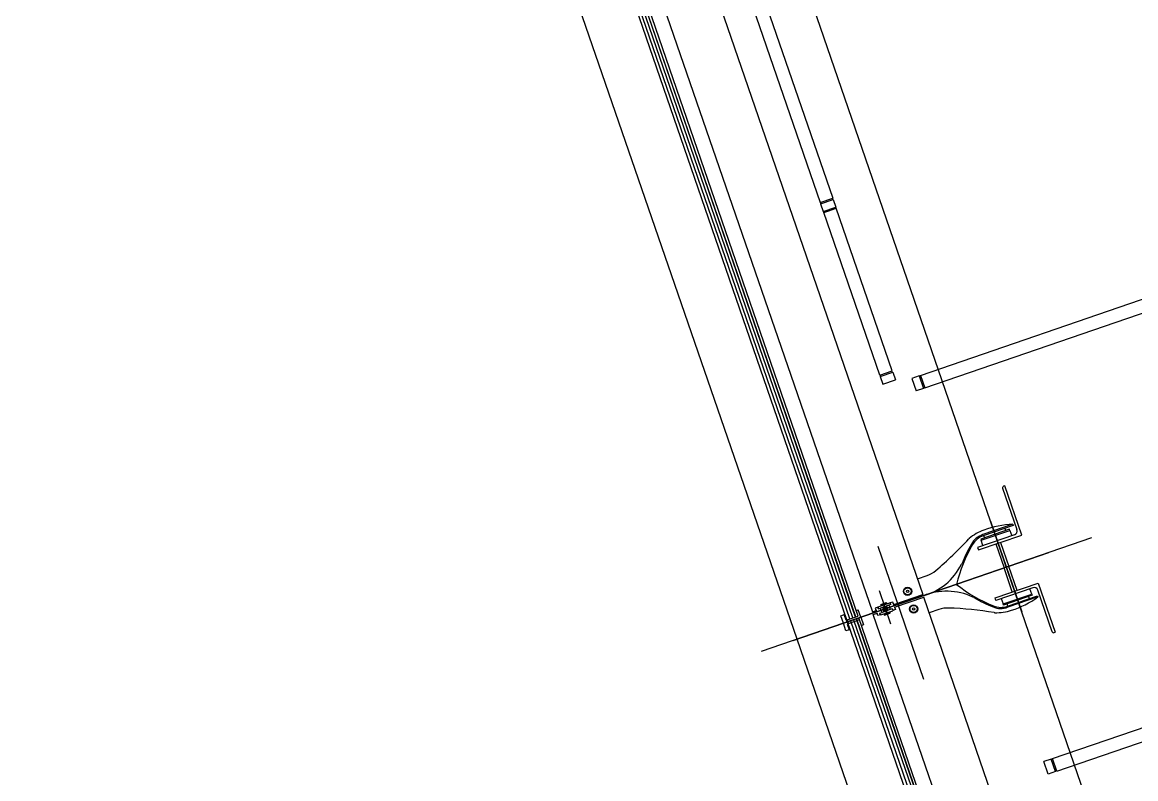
# Model space of a CAD drawing. Extents: x 809487 to 809680, y 818779 to 819225.
# Drawn here: x 809534.676 to 809538.849, y 819063.027 to 819065.864 of the extents above; entities that cross this region are included whole.
import ezdxf

# ---------------------------------------------------------------- set-up
doc = ezdxf.new("R2010")
doc.units = 0
for name, color, linetype in [('F-RC', 7, 'Continuous'), ('MAJ214__', 7, 'Continuous'), ('MAJ270__', 7, 'Continuous'), ('MAJ292__', 7, 'Continuous')]:
    doc.layers.add(name, color=color, linetype=linetype)

msp = doc.modelspace()

# ---------------------------------------------------------------- linework, layer by layer
at = {"layer": 'F-RC'}
for p, q in [((809537.2518, 819066.5465), (809537.7141, 819065.2039)), ((809537.2045, 819066.5302), (809537.6668, 819065.1876)), ((809537.6668, 819065.1876), (809537.7141, 819065.2039)), ((809537.6684, 819065.1829), (809537.7157, 819065.1991)), ((809537.6684, 819065.1829), (809537.6782, 819065.1545)), ((809537.6687, 819065.1882), (809537.6703, 819065.1835)), ((809537.6782, 819065.1545), (809537.7255, 819065.1708)), ((809537.6995, 819065.1565), (809537.7271, 819065.166)), ((809537.7122, 819065.2032), (809537.7138, 819065.1985)), ((809537.7157, 819065.1991), (809537.7255, 819065.1708)), ((809537.7236, 819065.1701), (809537.7252, 819065.1654)), ((809537.9371, 819064.5562), (809537.7271, 819065.166)), ((809537.6798, 819065.1498), (809537.6995, 819065.1565)), ((809537.8898, 819064.5399), (809537.6798, 819065.1498)), ((809537.6801, 819065.1551), (809537.6817, 819065.1504)), ((809538.0429, 819064.5397), (809539.6894, 819065.1067)), ((809538.0429, 819064.5397), (809539.6894, 819065.1067)), ((809538.0592, 819064.4925), (809539.7057, 819065.0594)), ((809538.0592, 819064.4925), (809539.7057, 819065.0594)), ((809537.8898, 819064.5399), (809537.9371, 819064.5562)), ((809537.8914, 819064.5352), (809537.9387, 819064.5515)), ((809537.8917, 819064.5406), (809537.8933, 819064.5358)), ((809537.9352, 819064.5555), (809537.9368, 819064.5508)), ((809537.9387, 819064.5515), (809537.9485, 819064.5231)), ((809538.0429, 819064.5397), (809538.0592, 819064.4925)), ((809538.0429, 819064.5397), (809538.0592, 819064.4925)), ((809537.8914, 819064.5352), (809537.9012, 819064.5068)), ((809537.9012, 819064.5068), (809537.9485, 819064.5231)), ((809538.0382, 819064.5381), (809538.0098, 819064.5283)), ((809538.0382, 819064.5381), (809538.0098, 819064.5283)), ((809538.0098, 819064.5283), (809538.0261, 819064.4811)), ((809538.0098, 819064.5283), (809538.0261, 819064.4811)), ((809538.0382, 819064.5381), (809538.0544, 819064.4908)), ((809538.0382, 819064.5381), (809538.0544, 819064.4908)), ((809538.0435, 819064.5378), (809538.0388, 819064.5362)), ((809538.0435, 819064.5378), (809538.0388, 819064.5362)), ((809538.0544, 819064.4908), (809538.0261, 819064.4811)), ((809538.0544, 819064.4908), (809538.0261, 819064.4811)), ((809538.0585, 819064.4944), (809538.0538, 819064.4927)), ((809538.0585, 819064.4944), (809538.0538, 819064.4927)), ((809538.5377, 819063.1025), (809540.1842, 819063.6695)), ((809538.5377, 819063.1025), (809540.1842, 819063.6695)), ((809538.554, 819063.0553), (809540.2005, 819063.6222)), ((809538.554, 819063.0553), (809540.2005, 819063.6222)), ((809538.533, 819063.1009), (809538.5047, 819063.0911)), ((809538.533, 819063.1009), (809538.5047, 819063.0911)), ((809538.5209, 819063.0439), (809538.5047, 819063.0911)), ((809538.5209, 819063.0439), (809538.5047, 819063.0911)), ((809538.5493, 819063.0536), (809538.533, 819063.1009)), ((809538.5493, 819063.0536), (809538.533, 819063.1009)), ((809538.5384, 819063.1007), (809538.5337, 819063.099)), ((809538.5384, 819063.1007), (809538.5337, 819063.099)), ((809538.554, 819063.0553), (809538.5377, 819063.1025)), ((809538.554, 819063.0553), (809538.5377, 819063.1025)), ((809538.5493, 819063.0536), (809538.5209, 819063.0439)), ((809538.5493, 819063.0536), (809538.5209, 819063.0439)), ((809538.5534, 819063.0572), (809538.5486, 819063.0555)), ((809538.5534, 819063.0572), (809538.5486, 819063.0555))]:
    msp.add_line(p, q, dxfattribs=at)
at = {"layer": 'MAJ214__'}
for p, q in [((809535.912, 819069.3162), (809537.8622, 819063.6526)), ((809537.7784, 819063.6264), (809536.8065, 819066.4487)), ((809537.7897, 819063.6303), (809536.8179, 819066.4526)), ((809537.7992, 819063.6335), (809536.8274, 819066.4559)), ((809537.7999, 819063.6338), (809536.8281, 819066.4561)), ((809538.3054, 819063.9933), (809538.4228, 819063.6524)), ((809538.3054, 819063.9933), (809538.4228, 819063.6524)), ((809538.3623, 819063.958), (809538.3594, 819063.9664)), ((809538.3623, 819063.958), (809538.3594, 819063.9664)), ((809538.279, 819063.9388), (809538.282, 819063.9303)), ((809538.279, 819063.9388), (809538.282, 819063.9303)), ((809538.3429, 819063.9135), (809538.3739, 819063.8235)), ((809538.3429, 819063.9135), (809538.3739, 819063.8235)), ((809538.3249, 819063.9073), (809538.3559, 819063.8173)), ((809538.3249, 819063.9073), (809538.3559, 819063.8173)), ((809538.3869, 819063.7273), (809538.3559, 819063.8173)), ((809538.3869, 819063.7273), (809538.3559, 819063.8173)), ((809538.4049, 819063.7335), (809538.3739, 819063.8235)), ((809538.4049, 819063.7335), (809538.3739, 819063.8235)), ((809537.9426, 819063.6803), (809538.0513, 819063.7177)), ((809537.9426, 819063.6803), (809538.0513, 819063.7177)), ((809537.9426, 819063.6803), (809538.0513, 819063.7177)), ((809537.9458, 819063.6708), (809538.0546, 819063.7082)), ((809537.9458, 819063.6708), (809538.0546, 819063.7082)), ((809537.9458, 819063.6708), (809538.0546, 819063.7082)), ((809538.4476, 819063.7104), (809538.4505, 819063.7019)), ((809538.4476, 819063.7104), (809538.4505, 819063.7019)), ((809537.8836, 819063.6705), (809537.8731, 819063.6669)), ((809537.8731, 819063.6669), (809537.8764, 819063.6575)), ((809537.8836, 819063.6705), (809537.8731, 819063.6669)), ((809537.8836, 819063.6705), (809537.8731, 819063.6669)), ((809537.8836, 819063.6705), (809537.8731, 819063.6669)), ((809537.8731, 819063.6669), (809537.8764, 819063.6575)), ((809537.8731, 819063.6669), (809537.8764, 819063.6575)), ((809537.8731, 819063.6669), (809537.878, 819063.6527)), ((809537.8838, 819063.6719), (809537.9278, 819063.6871)), ((809537.8838, 819063.6719), (809537.9278, 819063.6871)), ((809537.8838, 819063.6719), (809537.9278, 819063.6871)), ((809537.8838, 819063.6719), (809537.9278, 819063.6871)), ((809537.8852, 819063.6645), (809537.8928, 819063.6671)), ((809537.8852, 819063.6645), (809537.8928, 819063.6671)), ((809537.8852, 819063.6645), (809537.8928, 819063.6671)), ((809537.8852, 819063.6645), (809537.8928, 819063.6671)), ((809537.9236, 819063.6777), (809537.8928, 819063.6671)), ((809537.9236, 819063.6777), (809537.8928, 819063.6671)), ((809537.9236, 819063.6777), (809537.8928, 819063.6671)), ((809537.9236, 819063.6777), (809537.8928, 819063.6671)), ((809537.9154, 819063.687), (809537.8936, 819063.6795)), ((809537.9154, 819063.687), (809537.8936, 819063.6795)), ((809537.9154, 819063.687), (809537.8936, 819063.6795)), ((809537.9154, 819063.687), (809537.8936, 819063.6795)), ((809537.8943, 819063.6808), (809537.8936, 819063.6795)), ((809537.8943, 819063.6808), (809537.8936, 819063.6795)), ((809537.8943, 819063.6808), (809537.8936, 819063.6795)), ((809537.8943, 819063.6808), (809537.8936, 819063.6795)), ((809537.8936, 819063.6795), (809537.8946, 819063.6767)), ((809537.8936, 819063.6795), (809537.8946, 819063.6767)), ((809537.8936, 819063.6795), (809537.8946, 819063.6767)), ((809537.8936, 819063.6795), (809537.8946, 819063.6767)), ((809537.8943, 819063.6808), (809537.9141, 819063.6876)), ((809537.8943, 819063.6808), (809537.9141, 819063.6876)), ((809537.8943, 819063.6808), (809537.9141, 819063.6876)), ((809537.8943, 819063.6808), (809537.9141, 819063.6876)), ((809537.9164, 819063.6842), (809537.8946, 819063.6767)), ((809537.9164, 819063.6842), (809537.8946, 819063.6767)), ((809537.9164, 819063.6842), (809537.8946, 819063.6767)), ((809537.9164, 819063.6842), (809537.8946, 819063.6767)), ((809537.897, 819063.6775), (809537.8967, 819063.6769)), ((809537.897, 819063.6775), (809537.8967, 819063.6769)), ((809537.897, 819063.6775), (809537.8967, 819063.6769)), ((809537.897, 819063.6775), (809537.8967, 819063.6769)), ((809537.8968, 819063.6764), (809537.8967, 819063.6769)), ((809537.8968, 819063.6764), (809537.8967, 819063.6769)), ((809537.8968, 819063.6764), (809537.8967, 819063.6769)), ((809537.8968, 819063.6764), (809537.8967, 819063.6769)), ((809537.914, 819063.6834), (809537.9146, 819063.6831)), ((809537.914, 819063.6834), (809537.9146, 819063.6831)), ((809537.914, 819063.6834), (809537.9146, 819063.6831)), ((809537.914, 819063.6834), (809537.9146, 819063.6831)), ((809537.9141, 819063.6876), (809537.9154, 819063.687)), ((809537.9141, 819063.6876), (809537.9154, 819063.687)), ((809537.9141, 819063.6876), (809537.9154, 819063.687)), ((809537.9141, 819063.6876), (809537.9154, 819063.687)), ((809537.9148, 819063.6826), (809537.9146, 819063.6831)), ((809537.9148, 819063.6826), (809537.9146, 819063.6831)), ((809537.9148, 819063.6826), (809537.9146, 819063.6831)), ((809537.9148, 819063.6826), (809537.9146, 819063.6831)), ((809537.9154, 819063.687), (809537.9164, 819063.6842)), ((809537.9154, 819063.687), (809537.9164, 819063.6842)), ((809537.9154, 819063.687), (809537.9164, 819063.6842)), ((809537.9154, 819063.687), (809537.9164, 819063.6842)), ((809537.9313, 819063.6803), (809537.9237, 819063.6777)), ((809537.9313, 819063.6803), (809537.9237, 819063.6777)), ((809537.9313, 819063.6803), (809537.9237, 819063.6777)), ((809537.9313, 819063.6803), (809537.9237, 819063.6777)), ((809537.9393, 819063.6897), (809537.9289, 819063.6861)), ((809537.9393, 819063.6897), (809537.9289, 819063.6861)), ((809537.9393, 819063.6897), (809537.9289, 819063.6861)), ((809537.9393, 819063.6897), (809537.9289, 819063.6861)), ((809537.937, 819063.6638), (809537.9294, 819063.6612)), ((809537.937, 819063.6638), (809537.9294, 819063.6612)), ((809537.937, 819063.6638), (809537.9294, 819063.6612)), ((809537.9426, 819063.6803), (809537.9393, 819063.6897)), ((809537.9426, 819063.6803), (809537.9393, 819063.6897)), ((809537.9442, 819063.6755), (809537.9393, 819063.6897)), ((809537.9426, 819063.6803), (809537.9393, 819063.6897)), ((809537.9458, 819063.6708), (809537.9491, 819063.6613)), ((809537.9458, 819063.6708), (809537.9491, 819063.6613)), ((809537.9458, 819063.6708), (809537.9491, 819063.6613)), ((809538.3701, 819063.6742), (809538.3672, 819063.6827)), ((809538.3701, 819063.6742), (809538.3672, 819063.6827)), ((809537.7922, 819063.6232), (809538.7664, 819060.7937)), ((809537.8016, 819063.6264), (809538.7759, 819060.797)), ((809537.8023, 819063.6267), (809538.7766, 819060.7972)), ((809537.8622, 819063.6526), (809537.8764, 819063.6575)), ((809537.8622, 819063.6526), (809537.8764, 819063.6575)), ((809537.8622, 819063.6526), (809537.8764, 819063.6575)), ((809537.8654, 819063.6431), (809537.8797, 819063.648)), ((809537.8654, 819063.6431), (809537.8797, 819063.648)), ((809537.8654, 819063.6431), (809537.8797, 819063.648)), ((809537.8829, 819063.6386), (809537.8797, 819063.648)), ((809537.8829, 819063.6386), (809537.8797, 819063.648)), ((809537.8829, 819063.6386), (809537.8797, 819063.648)), ((809537.8933, 819063.6421), (809537.8829, 819063.6386)), ((809537.8933, 819063.6421), (809537.8829, 819063.6386)), ((809537.8933, 819063.6421), (809537.8829, 819063.6386)), ((809537.8909, 819063.6479), (809537.8985, 819063.6505)), ((809537.8909, 819063.6479), (809537.8985, 819063.6505)), ((809537.8909, 819063.6479), (809537.8985, 819063.6505)), ((809537.8944, 819063.6412), (809537.9384, 819063.6563)), ((809537.8944, 819063.6412), (809537.9384, 819063.6563)), ((809537.8944, 819063.6412), (809537.9384, 819063.6563)), ((809537.9293, 819063.6611), (809537.8985, 819063.6505)), ((809537.9293, 819063.6611), (809537.8985, 819063.6505)), ((809537.9293, 819063.6611), (809537.8985, 819063.6505)), ((809537.9276, 819063.6516), (809537.9059, 819063.6441)), ((809537.9276, 819063.6516), (809537.9059, 819063.6441)), ((809537.9276, 819063.6516), (809537.9059, 819063.6441)), ((809537.9068, 819063.6412), (809537.9059, 819063.6441)), ((809537.9068, 819063.6412), (809537.9059, 819063.6441)), ((809537.9068, 819063.6412), (809537.9059, 819063.6441)), ((809537.9286, 819063.6487), (809537.9068, 819063.6412)), ((809537.9286, 819063.6487), (809537.9068, 819063.6412)), ((809537.9286, 819063.6487), (809537.9068, 819063.6412)), ((809537.9081, 819063.6406), (809537.9068, 819063.6412)), ((809537.9081, 819063.6406), (809537.9068, 819063.6412)), ((809537.9081, 819063.6406), (809537.9068, 819063.6412)), ((809537.9074, 819063.6457), (809537.9076, 819063.6452)), ((809537.9074, 819063.6457), (809537.9076, 819063.6452)), ((809537.9074, 819063.6457), (809537.9076, 819063.6452)), ((809537.9082, 819063.6449), (809537.9076, 819063.6452)), ((809537.9082, 819063.6449), (809537.9076, 819063.6452)), ((809537.9082, 819063.6449), (809537.9076, 819063.6452)), ((809537.9081, 819063.6406), (809537.928, 819063.6475)), ((809537.9081, 819063.6406), (809537.928, 819063.6475)), ((809537.9081, 819063.6406), (809537.928, 819063.6475)), ((809537.9252, 819063.6508), (809537.9255, 819063.6514)), ((809537.9252, 819063.6508), (809537.9255, 819063.6514)), ((809537.9252, 819063.6508), (809537.9255, 819063.6514)), ((809537.9254, 819063.6519), (809537.9255, 819063.6514)), ((809537.9254, 819063.6519), (809537.9255, 819063.6514)), ((809537.9254, 819063.6519), (809537.9255, 819063.6514)), ((809537.9286, 819063.6487), (809537.9276, 819063.6516)), ((809537.9286, 819063.6487), (809537.9276, 819063.6516)), ((809537.9286, 819063.6487), (809537.9276, 819063.6516)), ((809537.928, 819063.6475), (809537.9286, 819063.6487)), ((809537.928, 819063.6475), (809537.9286, 819063.6487)), ((809537.928, 819063.6475), (809537.9286, 819063.6487)), ((809537.9491, 819063.6613), (809537.9387, 819063.6578)), ((809537.9491, 819063.6613), (809537.9387, 819063.6578)), ((809537.9491, 819063.6613), (809537.9387, 819063.6578)), ((809537.7808, 819063.6193), (809538.7551, 819060.7898))]:
    msp.add_line(p, q, dxfattribs=at)
for points in [[(809538.2569, 819063.8945), (809538.2602, 819063.885), (809538.4219, 819063.9407), (809538.3584, 819064.1252), (809538.3537, 819064.1235)], [(809538.2569, 819063.8945), (809538.2602, 819063.885), (809538.4219, 819063.9407), (809538.3584, 819064.1252), (809538.3537, 819064.1235)], [(809538.3506, 819064.1172), (809538.4043, 819063.9611)], [(809538.3506, 819064.1172), (809538.4043, 819063.9611)], [(809538.2768, 819063.9013), (809538.2698, 819063.9214), (809538.3776, 819063.9585), (809538.3846, 819063.9384)], [(809538.2768, 819063.9013), (809538.2698, 819063.9214), (809538.3776, 819063.9585), (809538.3846, 819063.9384)], [(809538.3892, 819063.9811), (809538.2764, 819063.9423)], [(809538.3892, 819063.9811), (809538.2764, 819063.9423)], [(809538.395, 819063.942), (809538.2569, 819063.8945)], [(809538.395, 819063.942), (809538.2569, 819063.8945)], [(809538.3254, 819063.6955), (809538.3222, 819063.705), (809538.4839, 819063.7607), (809538.5474, 819063.5762), (809538.5427, 819063.5746)], [(809538.3254, 819063.6955), (809538.3222, 819063.705), (809538.4839, 819063.7607), (809538.5474, 819063.5762), (809538.5427, 819063.5746)], [(809538.4635, 819063.7431), (809538.3254, 819063.6955)], [(809538.4635, 819063.7431), (809538.3254, 819063.6955)], [(809538.3453, 819063.7024), (809538.3522, 819063.6823), (809538.46, 819063.7194), (809538.4531, 819063.7395)], [(809538.3453, 819063.7024), (809538.3522, 819063.6823), (809538.46, 819063.7194), (809538.4531, 819063.7395)], [(809538.483, 819063.7086), (809538.3702, 819063.6698)], [(809538.483, 819063.7086), (809538.3702, 819063.6698)], [(809538.5363, 819063.5777), (809538.4826, 819063.7338)], [(809538.5363, 819063.5777), (809538.4826, 819063.7338)]]:
    msp.add_lwpolyline(points, dxfattribs=at)
for points in [[(809538.3776, 819063.9585), (809538.3762, 819063.9628), (809538.2684, 819063.9256), (809538.2698, 819063.9214)], [(809538.3776, 819063.9585), (809538.3762, 819063.9628), (809538.2684, 819063.9256), (809538.2698, 819063.9214)], [(809538.46, 819063.7194), (809538.4614, 819063.7151), (809538.3536, 819063.678), (809538.3522, 819063.6823)], [(809538.46, 819063.7194), (809538.4614, 819063.7151), (809538.3536, 819063.678), (809538.3522, 819063.6823)]]:
    msp.add_lwpolyline(points, close=True, dxfattribs=at)
for centre, radius in [((809537.9943, 819063.7298), 0.0155), ((809537.9943, 819063.7298), 0.0155), ((809537.9943, 819063.7298), 0.0155), ((809537.9943, 819063.7298), 0.0135), ((809537.9943, 819063.7298), 0.0135), ((809537.9943, 819063.7298), 0.0135), ((809537.9943, 819063.7298), 0.0042), ((809537.9943, 819063.7298), 0.0042), ((809537.9943, 819063.7298), 0.0042), ((809538.017, 819063.6636), 0.0155), ((809538.017, 819063.6636), 0.0155), ((809538.017, 819063.6636), 0.0155), ((809538.017, 819063.6636), 0.0135), ((809538.017, 819063.6636), 0.0135), ((809538.017, 819063.6636), 0.0135), ((809538.017, 819063.6636), 0.0042), ((809538.017, 819063.6636), 0.0042), ((809538.017, 819063.6636), 0.0042)]:
    msp.add_circle(centre, radius, dxfattribs=at)
for centre, radius, start, end in [((809538.3553, 819064.1188), 0.005, 109, 199), ((809538.3553, 819064.1188), 0.005, 109, 199), ((809538.3901, 819063.9562), 0.015, 289, 19), ((809538.3901, 819063.9562), 0.015, 289, 19), ((809538.3022, 819063.8674), 0.0792, 109, 149.9624), ((809538.3022, 819063.8674), 0.0792, 109, 149.9624), ((809538.7245, 819063.6232), 0.567, 149.9624, 158.1041), ((809538.7245, 819063.6232), 0.567, 149.9624, 158.1041), ((809537.9905, 819063.935), 0.2307, 285.6773, 333.2312), ((809537.9905, 819063.935), 0.2307, 285.6773, 333.2312), ((809538.1798, 819063.8421), 0.02, 326.6754, 338.1041), ((809538.1798, 819063.8421), 0.02, 326.6754, 338.1041), ((809538.1405, 819063.4996), 0.2307, 64.7688, 112.3227), ((809538.1405, 819063.4996), 0.2307, 64.7688, 112.3227), ((809538.2324, 819063.6893), 0.02, 59.8959, 71.3246), ((809538.2324, 819063.6893), 0.02, 59.8959, 71.3246), ((809538.5268, 819064.1971), 0.567, 239.8959, 248.0376), ((809538.5268, 819064.1971), 0.567, 239.8959, 248.0376), ((809538.4684, 819063.7289), 0.015, 19, 109), ((809538.4684, 819063.7289), 0.015, 19, 109), ((809537.9111, 819063.6641), 0.0095, 145.1826, 199.0001), ((809537.9111, 819063.6641), 0.0095, 145.1826, 199.0001), ((809537.9111, 819063.6641), 0.0095, 145.1826, 199.0001), ((809537.9111, 819063.6641), 0.0095, 145.1826, 199.0001), ((809537.9111, 819063.6641), 0.006, 18.9999, 199.0001), ((809537.9111, 819063.6641), 0.006, 18.9999, 199.0001), ((809537.9111, 819063.6641), 0.006, 18.9999, 199.0001), ((809537.9111, 819063.6641), 0.006, 18.9999, 199.0001), ((809537.9111, 819063.6641), 0.006, 198.9999, 19.0001), ((809537.9111, 819063.6641), 0.006, 198.9999, 19.0001), ((809537.9111, 819063.6641), 0.006, 198.9999, 19.0001), ((809537.9111, 819063.6641), 0.0109, 101.1265, 116.8735), ((809537.9111, 819063.6641), 0.0109, 101.1265, 116.8735), ((809537.9111, 819063.6641), 0.0109, 101.1265, 116.8735), ((809537.9111, 819063.6641), 0.0109, 101.1265, 116.8735), ((809537.9111, 819063.6641), 0.0095, 18.9999, 71.3051), ((809537.9111, 819063.6641), 0.0095, 18.9999, 71.3051), ((809537.9111, 819063.6641), 0.0095, 18.9999, 71.3051), ((809537.9111, 819063.6641), 0.0095, 18.9999, 71.3051), ((809537.9111, 819063.6641), 0.0095, 326.6949, 19.0001), ((809537.9111, 819063.6641), 0.0095, 326.6949, 19.0001), ((809537.9111, 819063.6641), 0.0095, 326.6949, 19.0001), ((809538.3444, 819063.7447), 0.0792, 248.0376, 289), ((809538.3444, 819063.7447), 0.0792, 248.0376, 289), ((809537.9111, 819063.6641), 0.0095, 198.9999, 252.8174), ((809537.9111, 819063.6641), 0.0095, 198.9999, 252.8174), ((809537.9111, 819063.6641), 0.0095, 198.9999, 252.8174), ((809537.9111, 819063.6641), 0.0109, 281.1265, 296.8735), ((809537.9111, 819063.6641), 0.0109, 281.1265, 296.8735), ((809537.9111, 819063.6641), 0.0109, 281.1265, 296.8735), ((809538.5411, 819063.5793), 0.005, 199, 289), ((809538.5411, 819063.5793), 0.005, 199, 289)]:
    msp.add_arc(centre, radius, start, end, dxfattribs=at)
for points, degree in [([(809537.8838, 819063.6719), (809537.8838, 819063.6719), (809537.8838, 819063.6719), (809537.8837, 819063.6718), (809537.8837, 819063.6718), (809537.8837, 819063.6717), (809537.8836, 819063.6717), (809537.8836, 819063.6716), (809537.8836, 819063.6716), (809537.8836, 819063.6715), (809537.8836, 819063.6715), (809537.8836, 819063.6714), (809537.8836, 819063.6714), (809537.8835, 819063.6713), (809537.8835, 819063.6712), (809537.8835, 819063.6712)], 3), ([(809537.8838, 819063.6719), (809537.8838, 819063.6719), (809537.8838, 819063.6719), (809537.8837, 819063.6718), (809537.8837, 819063.6718), (809537.8837, 819063.6717), (809537.8836, 819063.6717), (809537.8836, 819063.6716), (809537.8836, 819063.6716), (809537.8836, 819063.6715), (809537.8836, 819063.6715), (809537.8836, 819063.6714), (809537.8836, 819063.6714), (809537.8835, 819063.6713), (809537.8835, 819063.6712), (809537.8835, 819063.6712)], 3), ([(809537.8838, 819063.6719), (809537.8838, 819063.6719), (809537.8838, 819063.6719), (809537.8837, 819063.6718), (809537.8837, 819063.6718), (809537.8837, 819063.6717), (809537.8836, 819063.6717), (809537.8836, 819063.6716), (809537.8836, 819063.6716), (809537.8836, 819063.6715), (809537.8836, 819063.6715), (809537.8836, 819063.6714), (809537.8836, 819063.6714), (809537.8835, 819063.6713), (809537.8835, 819063.6712), (809537.8835, 819063.6712)], 3), ([(809537.8838, 819063.6719), (809537.8838, 819063.6719), (809537.8838, 819063.6719), (809537.8837, 819063.6718), (809537.8837, 819063.6718), (809537.8837, 819063.6717), (809537.8836, 819063.6717), (809537.8836, 819063.6716), (809537.8836, 819063.6716), (809537.8836, 819063.6715), (809537.8836, 819063.6715), (809537.8836, 819063.6714), (809537.8836, 819063.6714), (809537.8835, 819063.6713), (809537.8835, 819063.6712), (809537.8835, 819063.6712)], 3), ([(809537.8835, 819063.6712), (809537.8835, 819063.6706), (809537.8836, 819063.67), (809537.8837, 819063.6688), (809537.8837, 819063.6682), (809537.8839, 819063.6671), (809537.884, 819063.6666), (809537.8842, 819063.6657), (809537.8843, 819063.6654), (809537.8844, 819063.665)], 3), ([(809537.8835, 819063.6712), (809537.8835, 819063.6706), (809537.8836, 819063.67), (809537.8837, 819063.6688), (809537.8837, 819063.6682), (809537.8839, 819063.6671), (809537.884, 819063.6666), (809537.8842, 819063.6657), (809537.8843, 819063.6654), (809537.8844, 819063.665)], 3), ([(809537.8835, 819063.6712), (809537.8835, 819063.6706), (809537.8836, 819063.67), (809537.8837, 819063.6688), (809537.8837, 819063.6682), (809537.8839, 819063.6671), (809537.884, 819063.6666), (809537.8842, 819063.6657), (809537.8843, 819063.6654), (809537.8844, 819063.665)], 3), ([(809537.8835, 819063.6712), (809537.8835, 819063.6706), (809537.8836, 819063.67), (809537.8837, 819063.6688), (809537.8837, 819063.6682), (809537.8839, 819063.6671), (809537.884, 819063.6666), (809537.8842, 819063.6657), (809537.8843, 819063.6654), (809537.8844, 819063.665)], 3), ([(809537.8844, 819063.6648), (809537.8844, 819063.6649), (809537.8844, 819063.6649), (809537.8844, 819063.6649), (809537.8844, 819063.6649), (809537.8844, 819063.665), (809537.8844, 819063.665), (809537.8844, 819063.665)], 3), ([(809537.8844, 819063.6648), (809537.8844, 819063.6649), (809537.8844, 819063.6649), (809537.8844, 819063.6649), (809537.8844, 819063.6649), (809537.8844, 819063.665), (809537.8844, 819063.665), (809537.8844, 819063.665)], 3), ([(809537.8844, 819063.6648), (809537.8844, 819063.6649), (809537.8844, 819063.6649), (809537.8844, 819063.6649), (809537.8844, 819063.6649), (809537.8844, 819063.665), (809537.8844, 819063.665), (809537.8844, 819063.665)], 3), ([(809537.8844, 819063.6648), (809537.8844, 819063.6649), (809537.8844, 819063.6649), (809537.8844, 819063.6649), (809537.8844, 819063.6649), (809537.8844, 819063.665), (809537.8844, 819063.665), (809537.8844, 819063.665)], 3), ([(809537.8844, 819063.6648), (809537.8845, 819063.6648), (809537.8845, 819063.6648), (809537.8845, 819063.6647), (809537.8846, 819063.6646), (809537.8847, 819063.6645), (809537.8848, 819063.6645), (809537.8849, 819063.6644), (809537.885, 819063.6644), (809537.8851, 819063.6644), (809537.8851, 819063.6644), (809537.8852, 819063.6645), (809537.8852, 819063.6645), (809537.8852, 819063.6645)], 3), ([(809537.8844, 819063.6648), (809537.8845, 819063.6648), (809537.8845, 819063.6648), (809537.8845, 819063.6647), (809537.8846, 819063.6646), (809537.8847, 819063.6645), (809537.8848, 819063.6645), (809537.8849, 819063.6644), (809537.885, 819063.6644), (809537.8851, 819063.6644), (809537.8851, 819063.6644), (809537.8852, 819063.6645), (809537.8852, 819063.6645), (809537.8852, 819063.6645)], 3), ([(809537.8844, 819063.6648), (809537.8845, 819063.6648), (809537.8845, 819063.6648), (809537.8845, 819063.6647), (809537.8846, 819063.6646), (809537.8847, 819063.6645), (809537.8848, 819063.6645), (809537.8849, 819063.6644), (809537.885, 819063.6644), (809537.8851, 819063.6644), (809537.8851, 819063.6644), (809537.8852, 819063.6645), (809537.8852, 819063.6645), (809537.8852, 819063.6645)], 3), ([(809537.8844, 819063.6648), (809537.8845, 819063.6648), (809537.8845, 819063.6648), (809537.8845, 819063.6647), (809537.8846, 819063.6646), (809537.8847, 819063.6645), (809537.8848, 819063.6645), (809537.8849, 819063.6644), (809537.885, 819063.6644), (809537.8851, 819063.6644), (809537.8851, 819063.6644), (809537.8852, 819063.6645), (809537.8852, 819063.6645), (809537.8852, 819063.6645)], 3), ([(809537.8947, 819063.6585), (809537.8943, 819063.6595), (809537.894, 819063.6605), (809537.8936, 819063.6627), (809537.8934, 819063.6637), (809537.8932, 819063.6652), (809537.8931, 819063.6657), (809537.893, 819063.6665), (809537.8929, 819063.6667), (809537.8928, 819063.667), (809537.8928, 819063.667), (809537.8928, 819063.6671)], 3), ([(809537.8947, 819063.6585), (809537.8943, 819063.6595), (809537.894, 819063.6605), (809537.8936, 819063.6627), (809537.8934, 819063.6637), (809537.8932, 819063.6652), (809537.8931, 819063.6657), (809537.893, 819063.6665), (809537.8929, 819063.6667), (809537.8928, 819063.667), (809537.8928, 819063.667), (809537.8928, 819063.6671)], 3), ([(809537.8947, 819063.6585), (809537.8943, 819063.6595), (809537.894, 819063.6605), (809537.8936, 819063.6627), (809537.8934, 819063.6637), (809537.8932, 819063.6652), (809537.8931, 819063.6657), (809537.893, 819063.6665), (809537.8929, 819063.6667), (809537.8928, 819063.667), (809537.8928, 819063.667), (809537.8928, 819063.6671)], 3), ([(809537.8947, 819063.6585), (809537.8943, 819063.6595), (809537.894, 819063.6605), (809537.8936, 819063.6627), (809537.8934, 819063.6637), (809537.8932, 819063.6652), (809537.8931, 819063.6657), (809537.893, 819063.6665), (809537.8929, 819063.6667), (809537.8928, 819063.667), (809537.8928, 819063.667), (809537.8928, 819063.6671)], 3), ([(809537.9032, 819063.6693), (809537.9033, 819063.6695), (809537.9034, 819063.6697), (809537.9036, 819063.6701), (809537.9038, 819063.6702), (809537.9039, 819063.6705), (809537.904, 819063.6705), (809537.904, 819063.6706), (809537.904, 819063.6706), (809537.904, 819063.6707)], 3), ([(809537.9032, 819063.6693), (809537.9033, 819063.6695), (809537.9034, 819063.6697), (809537.9036, 819063.6701), (809537.9038, 819063.6702), (809537.9039, 819063.6705), (809537.904, 819063.6705), (809537.904, 819063.6706), (809537.904, 819063.6706), (809537.904, 819063.6707)], 3), ([(809537.9032, 819063.6693), (809537.9033, 819063.6695), (809537.9034, 819063.6697), (809537.9036, 819063.6701), (809537.9038, 819063.6702), (809537.9039, 819063.6705), (809537.904, 819063.6705), (809537.904, 819063.6706), (809537.904, 819063.6706), (809537.904, 819063.6707)], 3), ([(809537.9032, 819063.6693), (809537.9033, 819063.6695), (809537.9034, 819063.6697), (809537.9036, 819063.6701), (809537.9038, 819063.6702), (809537.9039, 819063.6705), (809537.904, 819063.6705), (809537.904, 819063.6706), (809537.904, 819063.6706), (809537.904, 819063.6707)], 3), ([(809537.904, 819063.6707), (809537.905, 819063.6722), (809537.9062, 819063.6739)], 2), ([(809537.904, 819063.6707), (809537.905, 819063.6722), (809537.9062, 819063.6739)], 2), ([(809537.904, 819063.6707), (809537.905, 819063.6722), (809537.9062, 819063.6739)], 2), ([(809537.904, 819063.6707), (809537.905, 819063.6722), (809537.9062, 819063.6739)], 2), ([(809537.909, 819063.6749), (809537.911, 819063.6742), (809537.9127, 819063.6736)], 2), ([(809537.909, 819063.6749), (809537.911, 819063.6742), (809537.9127, 819063.6736)], 2), ([(809537.909, 819063.6749), (809537.911, 819063.6742), (809537.9127, 819063.6736)], 2), ([(809537.909, 819063.6749), (809537.911, 819063.6742), (809537.9127, 819063.6736)], 2), ([(809537.9127, 819063.6736), (809537.9127, 819063.6736), (809537.9127, 819063.6736), (809537.9128, 819063.6736), (809537.9129, 819063.6736), (809537.9132, 819063.6735), (809537.9134, 819063.6734), (809537.9138, 819063.6733), (809537.914, 819063.6732), (809537.9142, 819063.6731)], 3), ([(809537.9127, 819063.6736), (809537.9127, 819063.6736), (809537.9127, 819063.6736), (809537.9128, 819063.6736), (809537.9129, 819063.6736), (809537.9132, 819063.6735), (809537.9134, 819063.6734), (809537.9138, 819063.6733), (809537.914, 819063.6732), (809537.9142, 819063.6731)], 3), ([(809537.9127, 819063.6736), (809537.9127, 819063.6736), (809537.9127, 819063.6736), (809537.9128, 819063.6736), (809537.9129, 819063.6736), (809537.9132, 819063.6735), (809537.9134, 819063.6734), (809537.9138, 819063.6733), (809537.914, 819063.6732), (809537.9142, 819063.6731)], 3), ([(809537.9127, 819063.6736), (809537.9127, 819063.6736), (809537.9127, 819063.6736), (809537.9128, 819063.6736), (809537.9129, 819063.6736), (809537.9132, 819063.6735), (809537.9134, 819063.6734), (809537.9138, 819063.6733), (809537.914, 819063.6732), (809537.9142, 819063.6731)], 3), ([(809537.9237, 819063.6777), (809537.9237, 819063.6777), (809537.9236, 819063.6777), (809537.9236, 819063.6777)], 2), ([(809537.9237, 819063.6777), (809537.9237, 819063.6777), (809537.9236, 819063.6777), (809537.9236, 819063.6777)], 2), ([(809537.9237, 819063.6777), (809537.9237, 819063.6777), (809537.9236, 819063.6777), (809537.9236, 819063.6777)], 2), ([(809537.9237, 819063.6777), (809537.9237, 819063.6777), (809537.9236, 819063.6777), (809537.9236, 819063.6777)], 2), ([(809537.9237, 819063.6777), (809537.9237, 819063.6777), (809537.9237, 819063.6777), (809537.9238, 819063.6775), (809537.9239, 819063.6773), (809537.9241, 819063.6768), (809537.9243, 819063.6765), (809537.9249, 819063.6754), (809537.9255, 819063.6745), (809537.9265, 819063.6724), (809537.927, 819063.6713), (809537.9275, 819063.67), (809537.9275, 819063.6699), (809537.9275, 819063.6698)], 3), ([(809537.9237, 819063.6777), (809537.9237, 819063.6777), (809537.9237, 819063.6777), (809537.9238, 819063.6775), (809537.9239, 819063.6773), (809537.9241, 819063.6768), (809537.9243, 819063.6765), (809537.9249, 819063.6754), (809537.9255, 819063.6745), (809537.9265, 819063.6724), (809537.927, 819063.6713), (809537.9275, 819063.67), (809537.9275, 819063.6699), (809537.9275, 819063.6698)], 3), ([(809537.9237, 819063.6777), (809537.9237, 819063.6777), (809537.9237, 819063.6777), (809537.9238, 819063.6775), (809537.9239, 819063.6773), (809537.9241, 819063.6768), (809537.9243, 819063.6765), (809537.9249, 819063.6754), (809537.9255, 819063.6745), (809537.9265, 819063.6724), (809537.927, 819063.6713), (809537.9275, 819063.67), (809537.9275, 819063.6699), (809537.9275, 819063.6698)], 3), ([(809537.9237, 819063.6777), (809537.9237, 819063.6777), (809537.9237, 819063.6777), (809537.9238, 819063.6775), (809537.9239, 819063.6773), (809537.9241, 819063.6768), (809537.9243, 819063.6765), (809537.9249, 819063.6754), (809537.9255, 819063.6745), (809537.9265, 819063.6724), (809537.927, 819063.6713), (809537.9275, 819063.67), (809537.9275, 819063.6699), (809537.9275, 819063.6698)], 3), ([(809537.9294, 819063.6612), (809537.9294, 819063.6612), (809537.9294, 819063.6612), (809537.9294, 819063.6614), (809537.9293, 819063.6616), (809537.9292, 819063.6621), (809537.9291, 819063.6625), (809537.9289, 819063.6638), (809537.9288, 819063.6648), (809537.9284, 819063.6671), (809537.9281, 819063.6683), (809537.9276, 819063.6696), (809537.9276, 819063.6697), (809537.9275, 819063.6698)], 3), ([(809537.9294, 819063.6612), (809537.9294, 819063.6612), (809537.9294, 819063.6612), (809537.9294, 819063.6614), (809537.9293, 819063.6616), (809537.9292, 819063.6621), (809537.9291, 819063.6625), (809537.9289, 819063.6638), (809537.9288, 819063.6648), (809537.9284, 819063.6671), (809537.9281, 819063.6683), (809537.9276, 819063.6696), (809537.9276, 819063.6697), (809537.9275, 819063.6698)], 3), ([(809537.9294, 819063.6612), (809537.9294, 819063.6612), (809537.9294, 819063.6612), (809537.9294, 819063.6614), (809537.9293, 819063.6616), (809537.9292, 819063.6621), (809537.9291, 819063.6625), (809537.9289, 819063.6638), (809537.9288, 819063.6648), (809537.9284, 819063.6671), (809537.9281, 819063.6683), (809537.9276, 819063.6696), (809537.9276, 819063.6697), (809537.9275, 819063.6698)], 3), ([(809537.9285, 819063.6867), (809537.9285, 819063.6867), (809537.9284, 819063.6868), (809537.9283, 819063.6868), (809537.9283, 819063.6869), (809537.9282, 819063.6869), (809537.9282, 819063.6869), (809537.9282, 819063.687), (809537.9281, 819063.687), (809537.9281, 819063.687), (809537.928, 819063.687), (809537.928, 819063.6871), (809537.9279, 819063.6871), (809537.9279, 819063.6871), (809537.9278, 819063.6871), (809537.9278, 819063.6871)], 3), ([(809537.9285, 819063.6867), (809537.9285, 819063.6867), (809537.9284, 819063.6868), (809537.9283, 819063.6868), (809537.9283, 819063.6869), (809537.9282, 819063.6869), (809537.9282, 819063.6869), (809537.9282, 819063.687), (809537.9281, 819063.687), (809537.9281, 819063.687), (809537.928, 819063.687), (809537.928, 819063.6871), (809537.9279, 819063.6871), (809537.9279, 819063.6871), (809537.9278, 819063.6871), (809537.9278, 819063.6871)], 3), ([(809537.9285, 819063.6867), (809537.9285, 819063.6867), (809537.9284, 819063.6868), (809537.9283, 819063.6868), (809537.9283, 819063.6869), (809537.9282, 819063.6869), (809537.9282, 819063.6869), (809537.9282, 819063.687), (809537.9281, 819063.687), (809537.9281, 819063.687), (809537.928, 819063.687), (809537.928, 819063.6871), (809537.9279, 819063.6871), (809537.9279, 819063.6871), (809537.9278, 819063.6871), (809537.9278, 819063.6871)], 3), ([(809537.9285, 819063.6867), (809537.9285, 819063.6867), (809537.9284, 819063.6868), (809537.9283, 819063.6868), (809537.9283, 819063.6869), (809537.9282, 819063.6869), (809537.9282, 819063.6869), (809537.9282, 819063.687), (809537.9281, 819063.687), (809537.9281, 819063.687), (809537.928, 819063.687), (809537.928, 819063.6871), (809537.9279, 819063.6871), (809537.9279, 819063.6871), (809537.9278, 819063.6871), (809537.9278, 819063.6871)], 3), ([(809537.9316, 819063.6813), (809537.9315, 819063.6816), (809537.9314, 819063.6819), (809537.931, 819063.6827), (809537.9307, 819063.6832), (809537.9302, 819063.6842), (809537.9299, 819063.6847), (809537.9292, 819063.6857), (809537.9289, 819063.6862), (809537.9285, 819063.6867)], 3), ([(809537.9316, 819063.6813), (809537.9315, 819063.6816), (809537.9314, 819063.6819), (809537.931, 819063.6827), (809537.9307, 819063.6832), (809537.9302, 819063.6842), (809537.9299, 819063.6847), (809537.9292, 819063.6857), (809537.9289, 819063.6862), (809537.9285, 819063.6867)], 3), ([(809537.9316, 819063.6813), (809537.9315, 819063.6816), (809537.9314, 819063.6819), (809537.931, 819063.6827), (809537.9307, 819063.6832), (809537.9302, 819063.6842), (809537.9299, 819063.6847), (809537.9292, 819063.6857), (809537.9289, 819063.6862), (809537.9285, 819063.6867)], 3), ([(809537.9316, 819063.6813), (809537.9315, 819063.6816), (809537.9314, 819063.6819), (809537.931, 819063.6827), (809537.9307, 819063.6832), (809537.9302, 819063.6842), (809537.9299, 819063.6847), (809537.9292, 819063.6857), (809537.9289, 819063.6862), (809537.9285, 819063.6867)], 3), ([(809537.9313, 819063.6803), (809537.9313, 819063.6803), (809537.9313, 819063.6803), (809537.9314, 819063.6804), (809537.9314, 819063.6804), (809537.9315, 819063.6804), (809537.9315, 819063.6804), (809537.9316, 819063.6805), (809537.9316, 819063.6806), (809537.9317, 819063.6807), (809537.9317, 819063.6808), (809537.9317, 819063.681), (809537.9317, 819063.681), (809537.9317, 819063.6811)], 3), ([(809537.9313, 819063.6803), (809537.9313, 819063.6803), (809537.9313, 819063.6803), (809537.9314, 819063.6804), (809537.9314, 819063.6804), (809537.9315, 819063.6804), (809537.9315, 819063.6804), (809537.9316, 819063.6805), (809537.9316, 819063.6806), (809537.9317, 819063.6807), (809537.9317, 819063.6808), (809537.9317, 819063.681), (809537.9317, 819063.681), (809537.9317, 819063.6811)], 3), ([(809537.9313, 819063.6803), (809537.9313, 819063.6803), (809537.9313, 819063.6803), (809537.9314, 819063.6804), (809537.9314, 819063.6804), (809537.9315, 819063.6804), (809537.9315, 819063.6804), (809537.9316, 819063.6805), (809537.9316, 819063.6806), (809537.9317, 819063.6807), (809537.9317, 819063.6808), (809537.9317, 819063.681), (809537.9317, 819063.681), (809537.9317, 819063.6811)], 3), ([(809537.9313, 819063.6803), (809537.9313, 819063.6803), (809537.9313, 819063.6803), (809537.9314, 819063.6804), (809537.9314, 819063.6804), (809537.9315, 819063.6804), (809537.9315, 819063.6804), (809537.9316, 819063.6805), (809537.9316, 819063.6806), (809537.9317, 819063.6807), (809537.9317, 819063.6808), (809537.9317, 819063.681), (809537.9317, 819063.681), (809537.9317, 819063.6811)], 3), ([(809537.9316, 819063.6813), (809537.9316, 819063.6813), (809537.9316, 819063.6813), (809537.9317, 819063.6812), (809537.9317, 819063.6812), (809537.9317, 819063.6811), (809537.9317, 819063.6811), (809537.9317, 819063.6811)], 3), ([(809537.9316, 819063.6813), (809537.9316, 819063.6813), (809537.9316, 819063.6813), (809537.9317, 819063.6812), (809537.9317, 819063.6812), (809537.9317, 819063.6811), (809537.9317, 819063.6811), (809537.9317, 819063.6811)], 3), ([(809537.9316, 819063.6813), (809537.9316, 819063.6813), (809537.9316, 819063.6813), (809537.9317, 819063.6812), (809537.9317, 819063.6812), (809537.9317, 819063.6811), (809537.9317, 819063.6811), (809537.9317, 819063.6811)], 3), ([(809537.9316, 819063.6813), (809537.9316, 819063.6813), (809537.9316, 819063.6813), (809537.9317, 819063.6812), (809537.9317, 819063.6812), (809537.9317, 819063.6811), (809537.9317, 819063.6811), (809537.9317, 819063.6811)], 3), ([(809537.937, 819063.6638), (809537.937, 819063.6638), (809537.937, 819063.6638), (809537.9371, 819063.6638), (809537.9371, 819063.6638), (809537.9372, 819063.6638), (809537.9372, 819063.6638), (809537.9373, 819063.6638), (809537.9374, 819063.6638), (809537.9376, 819063.6637), (809537.9376, 819063.6637), (809537.9377, 819063.6636), (809537.9378, 819063.6635), (809537.9378, 819063.6634)], 3), ([(809537.937, 819063.6638), (809537.937, 819063.6638), (809537.937, 819063.6638), (809537.9371, 819063.6638), (809537.9371, 819063.6638), (809537.9372, 819063.6638), (809537.9372, 819063.6638), (809537.9373, 819063.6638), (809537.9374, 819063.6638), (809537.9376, 819063.6637), (809537.9376, 819063.6637), (809537.9377, 819063.6636), (809537.9378, 819063.6635), (809537.9378, 819063.6634)], 3), ([(809537.937, 819063.6638), (809537.937, 819063.6638), (809537.937, 819063.6638), (809537.9371, 819063.6638), (809537.9371, 819063.6638), (809537.9372, 819063.6638), (809537.9372, 819063.6638), (809537.9373, 819063.6638), (809537.9374, 819063.6638), (809537.9376, 819063.6637), (809537.9376, 819063.6637), (809537.9377, 819063.6636), (809537.9378, 819063.6635), (809537.9378, 819063.6634)], 3), ([(809537.9379, 819063.6632), (809537.9378, 819063.6633), (809537.9378, 819063.6633), (809537.9378, 819063.6633), (809537.9378, 819063.6634), (809537.9378, 819063.6634), (809537.9378, 819063.6634), (809537.9378, 819063.6634)], 3), ([(809537.9379, 819063.6632), (809537.9378, 819063.6633), (809537.9378, 819063.6633), (809537.9378, 819063.6633), (809537.9378, 819063.6634), (809537.9378, 819063.6634), (809537.9378, 819063.6634), (809537.9378, 819063.6634)], 3), ([(809537.9379, 819063.6632), (809537.9378, 819063.6633), (809537.9378, 819063.6633), (809537.9378, 819063.6633), (809537.9378, 819063.6634), (809537.9378, 819063.6634), (809537.9378, 819063.6634), (809537.9378, 819063.6634)], 3), ([(809537.9379, 819063.6632), (809537.9379, 819063.6629), (809537.938, 819063.6626), (809537.9382, 819063.6617), (809537.9383, 819063.6612), (809537.9385, 819063.66), (809537.9386, 819063.6595), (809537.9387, 819063.6583), (809537.9387, 819063.6577), (809537.9387, 819063.6571)], 3), ([(809537.9379, 819063.6632), (809537.9379, 819063.6629), (809537.938, 819063.6626), (809537.9382, 819063.6617), (809537.9383, 819063.6612), (809537.9385, 819063.66), (809537.9386, 819063.6595), (809537.9387, 819063.6583), (809537.9387, 819063.6577), (809537.9387, 819063.6571)], 3), ([(809537.9379, 819063.6632), (809537.9379, 819063.6629), (809537.938, 819063.6626), (809537.9382, 819063.6617), (809537.9383, 819063.6612), (809537.9385, 819063.66), (809537.9386, 819063.6595), (809537.9387, 819063.6583), (809537.9387, 819063.6577), (809537.9387, 819063.6571)], 3), ([(809537.8905, 819063.6472), (809537.8905, 819063.6472), (809537.8905, 819063.6472), (809537.8905, 819063.6473), (809537.8905, 819063.6474), (809537.8905, 819063.6476), (809537.8906, 819063.6476), (809537.8906, 819063.6477), (809537.8907, 819063.6478), (809537.8908, 819063.6479), (809537.8908, 819063.6479), (809537.8909, 819063.6479), (809537.8909, 819063.6479), (809537.8909, 819063.6479)], 3), ([(809537.8905, 819063.6472), (809537.8905, 819063.6472), (809537.8905, 819063.6472), (809537.8905, 819063.6473), (809537.8905, 819063.6474), (809537.8905, 819063.6476), (809537.8906, 819063.6476), (809537.8906, 819063.6477), (809537.8907, 819063.6478), (809537.8908, 819063.6479), (809537.8908, 819063.6479), (809537.8909, 819063.6479), (809537.8909, 819063.6479), (809537.8909, 819063.6479)], 3), ([(809537.8905, 819063.6472), (809537.8905, 819063.6472), (809537.8905, 819063.6472), (809537.8905, 819063.6473), (809537.8905, 819063.6474), (809537.8905, 819063.6476), (809537.8906, 819063.6476), (809537.8906, 819063.6477), (809537.8907, 819063.6478), (809537.8908, 819063.6479), (809537.8908, 819063.6479), (809537.8909, 819063.6479), (809537.8909, 819063.6479), (809537.8909, 819063.6479)], 3), ([(809537.8905, 819063.6472), (809537.8905, 819063.6471), (809537.8905, 819063.6471), (809537.8906, 819063.6471), (809537.8906, 819063.6471), (809537.8906, 819063.647), (809537.8906, 819063.647), (809537.8906, 819063.647)], 3), ([(809537.8905, 819063.6472), (809537.8905, 819063.6471), (809537.8905, 819063.6471), (809537.8906, 819063.6471), (809537.8906, 819063.6471), (809537.8906, 819063.647), (809537.8906, 819063.647), (809537.8906, 819063.647)], 3), ([(809537.8905, 819063.6472), (809537.8905, 819063.6471), (809537.8905, 819063.6471), (809537.8906, 819063.6471), (809537.8906, 819063.6471), (809537.8906, 819063.647), (809537.8906, 819063.647), (809537.8906, 819063.647)], 3), ([(809537.8937, 819063.6416), (809537.8934, 819063.6421), (809537.893, 819063.6426), (809537.8923, 819063.6436), (809537.892, 819063.644), (809537.8915, 819063.645), (809537.8912, 819063.6455), (809537.8909, 819063.6463), (809537.8907, 819063.6466), (809537.8906, 819063.647)], 3), ([(809537.8937, 819063.6416), (809537.8934, 819063.6421), (809537.893, 819063.6426), (809537.8923, 819063.6436), (809537.892, 819063.644), (809537.8915, 819063.645), (809537.8912, 819063.6455), (809537.8909, 819063.6463), (809537.8907, 819063.6466), (809537.8906, 819063.647)], 3), ([(809537.8937, 819063.6416), (809537.8934, 819063.6421), (809537.893, 819063.6426), (809537.8923, 819063.6436), (809537.892, 819063.644), (809537.8915, 819063.645), (809537.8912, 819063.6455), (809537.8909, 819063.6463), (809537.8907, 819063.6466), (809537.8906, 819063.647)], 3), ([(809537.8944, 819063.6412), (809537.8944, 819063.6412), (809537.8943, 819063.6412), (809537.8943, 819063.6412), (809537.8942, 819063.6412), (809537.8942, 819063.6412), (809537.8941, 819063.6413), (809537.8941, 819063.6413), (809537.894, 819063.6413), (809537.894, 819063.6414), (809537.894, 819063.6414), (809537.8939, 819063.6414), (809537.8939, 819063.6415), (809537.8938, 819063.6415), (809537.8938, 819063.6416), (809537.8937, 819063.6416)], 3), ([(809537.8944, 819063.6412), (809537.8944, 819063.6412), (809537.8943, 819063.6412), (809537.8943, 819063.6412), (809537.8942, 819063.6412), (809537.8942, 819063.6412), (809537.8941, 819063.6413), (809537.8941, 819063.6413), (809537.894, 819063.6413), (809537.894, 819063.6414), (809537.894, 819063.6414), (809537.8939, 819063.6414), (809537.8939, 819063.6415), (809537.8938, 819063.6415), (809537.8938, 819063.6416), (809537.8937, 819063.6416)], 3), ([(809537.8944, 819063.6412), (809537.8944, 819063.6412), (809537.8943, 819063.6412), (809537.8943, 819063.6412), (809537.8942, 819063.6412), (809537.8942, 819063.6412), (809537.8941, 819063.6413), (809537.8941, 819063.6413), (809537.894, 819063.6413), (809537.894, 819063.6414), (809537.894, 819063.6414), (809537.8939, 819063.6414), (809537.8939, 819063.6415), (809537.8938, 819063.6415), (809537.8938, 819063.6416), (809537.8937, 819063.6416)], 3), ([(809537.8947, 819063.6585), (809537.895, 819063.6575), (809537.8954, 819063.6565), (809537.8964, 819063.6545), (809537.8969, 819063.6536), (809537.8976, 819063.6523), (809537.8979, 819063.6518), (809537.8983, 819063.6511), (809537.8984, 819063.6509), (809537.8985, 819063.6507), (809537.8985, 819063.6506), (809537.8985, 819063.6505)], 3), ([(809537.8947, 819063.6585), (809537.895, 819063.6575), (809537.8954, 819063.6565), (809537.8964, 819063.6545), (809537.8969, 819063.6536), (809537.8976, 819063.6523), (809537.8979, 819063.6518), (809537.8983, 819063.6511), (809537.8984, 819063.6509), (809537.8985, 819063.6507), (809537.8985, 819063.6506), (809537.8985, 819063.6505)], 3), ([(809537.8947, 819063.6585), (809537.895, 819063.6575), (809537.8954, 819063.6565), (809537.8964, 819063.6545), (809537.8969, 819063.6536), (809537.8976, 819063.6523), (809537.8979, 819063.6518), (809537.8983, 819063.6511), (809537.8984, 819063.6509), (809537.8985, 819063.6507), (809537.8985, 819063.6506), (809537.8985, 819063.6505)], 3), ([(809537.9081, 819063.6551), (809537.9083, 819063.6551), (809537.9085, 819063.655), (809537.9089, 819063.6549), (809537.9091, 819063.6548), (809537.9093, 819063.6547), (809537.9094, 819063.6547), (809537.9095, 819063.6546), (809537.9095, 819063.6546), (809537.9095, 819063.6546)], 3), ([(809537.9081, 819063.6551), (809537.9083, 819063.6551), (809537.9085, 819063.655), (809537.9089, 819063.6549), (809537.9091, 819063.6548), (809537.9093, 819063.6547), (809537.9094, 819063.6547), (809537.9095, 819063.6546), (809537.9095, 819063.6546), (809537.9095, 819063.6546)], 3), ([(809537.9081, 819063.6551), (809537.9083, 819063.6551), (809537.9085, 819063.655), (809537.9089, 819063.6549), (809537.9091, 819063.6548), (809537.9093, 819063.6547), (809537.9094, 819063.6547), (809537.9095, 819063.6546), (809537.9095, 819063.6546), (809537.9095, 819063.6546)], 3), ([(809537.9095, 819063.6546), (809537.9113, 819063.6541), (809537.9132, 819063.6534)], 2), ([(809537.9095, 819063.6546), (809537.9113, 819063.6541), (809537.9132, 819063.6534)], 2), ([(809537.9095, 819063.6546), (809537.9113, 819063.6541), (809537.9132, 819063.6534)], 2), ([(809537.9161, 819063.6544), (809537.9172, 819063.6561), (809537.9182, 819063.6576)], 2), ([(809537.9161, 819063.6544), (809537.9172, 819063.6561), (809537.9182, 819063.6576)], 2), ([(809537.9161, 819063.6544), (809537.9172, 819063.6561), (809537.9182, 819063.6576)], 2), ([(809537.9182, 819063.6576), (809537.9182, 819063.6576), (809537.9182, 819063.6576), (809537.9183, 819063.6577), (809537.9183, 819063.6578), (809537.9185, 819063.658), (809537.9186, 819063.6582), (809537.9188, 819063.6586), (809537.9189, 819063.6587), (809537.9191, 819063.6589)], 3), ([(809537.9182, 819063.6576), (809537.9182, 819063.6576), (809537.9182, 819063.6576), (809537.9183, 819063.6577), (809537.9183, 819063.6578), (809537.9185, 819063.658), (809537.9186, 819063.6582), (809537.9188, 819063.6586), (809537.9189, 819063.6587), (809537.9191, 819063.6589)], 3), ([(809537.9182, 819063.6576), (809537.9182, 819063.6576), (809537.9182, 819063.6576), (809537.9183, 819063.6577), (809537.9183, 819063.6578), (809537.9185, 819063.658), (809537.9186, 819063.6582), (809537.9188, 819063.6586), (809537.9189, 819063.6587), (809537.9191, 819063.6589)], 3), ([(809537.9294, 819063.6612), (809537.9294, 819063.6612), (809537.9293, 819063.6611), (809537.9293, 819063.6611)], 2), ([(809537.9294, 819063.6612), (809537.9294, 819063.6612), (809537.9293, 819063.6611), (809537.9293, 819063.6611)], 2), ([(809537.9294, 819063.6612), (809537.9294, 819063.6612), (809537.9293, 819063.6611), (809537.9293, 819063.6611)], 2), ([(809537.9387, 819063.6571), (809537.9387, 819063.657), (809537.9387, 819063.6569), (809537.9387, 819063.6568), (809537.9387, 819063.6568), (809537.9386, 819063.6567), (809537.9386, 819063.6567), (809537.9386, 819063.6566), (809537.9386, 819063.6566), (809537.9386, 819063.6565), (809537.9386, 819063.6565), (809537.9385, 819063.6564), (809537.9385, 819063.6564), (809537.9384, 819063.6564), (809537.9384, 819063.6563), (809537.9384, 819063.6563)], 3), ([(809537.9387, 819063.6571), (809537.9387, 819063.657), (809537.9387, 819063.6569), (809537.9387, 819063.6568), (809537.9387, 819063.6568), (809537.9386, 819063.6567), (809537.9386, 819063.6567), (809537.9386, 819063.6566), (809537.9386, 819063.6566), (809537.9386, 819063.6565), (809537.9386, 819063.6565), (809537.9385, 819063.6564), (809537.9385, 819063.6564), (809537.9384, 819063.6564), (809537.9384, 819063.6563), (809537.9384, 819063.6563)], 3), ([(809537.9387, 819063.6571), (809537.9387, 819063.657), (809537.9387, 819063.6569), (809537.9387, 819063.6568), (809537.9387, 819063.6568), (809537.9386, 819063.6567), (809537.9386, 819063.6567), (809537.9386, 819063.6566), (809537.9386, 819063.6566), (809537.9386, 819063.6565), (809537.9386, 819063.6565), (809537.9385, 819063.6564), (809537.9385, 819063.6564), (809537.9384, 819063.6564), (809537.9384, 819063.6563), (809537.9384, 819063.6563)], 3)]:
    msp.add_open_spline(points, degree=degree, dxfattribs=at)
at = {"layer": 'MAJ270__'}
for p, q in [((809540.3183, 819058.1473), (809536.4115, 819069.4935)), ((809538.6834, 819063.9301), (809537.446, 819063.504)), ((809538.6834, 819063.9301), (809537.446, 819063.504)), ((809538.6834, 819063.9301), (809537.446, 819063.504)), ((809538.6834, 819063.9301), (809537.446, 819063.504)), ((809538.5219, 819063.8745), (809537.5637, 819063.5445)), ((809538.0553, 819063.3991), (809537.8836, 819063.8977)), ((809537.8875, 819063.7328), (809537.9303, 819063.6085)), ((809537.7717, 819063.6082), (809537.7668, 819063.6224)), ((809537.7668, 819063.6224), (809537.7717, 819063.6082)), ((809537.7668, 819063.6224), (809537.7717, 819063.6082)), ((809537.7717, 819063.6082), (809537.7668, 819063.6224))]:
    msp.add_line(p, q, dxfattribs=at)
msp.add_circle((809537.7692, 819063.6153), 0.003, dxfattribs=at)
msp.add_circle((809537.7692, 819063.6153), 0.003, dxfattribs=at)
msp.add_circle((809537.7692, 819063.6153), 0.003, dxfattribs=at)
msp.add_circle((809537.7692, 819063.6153), 0.003, dxfattribs=at)
at = {"layer": 'MAJ292__'}
for p, q in [((809537.5801, 819063.5502), (809534.6761, 819071.9842)), ((809536.1011, 819069.3813), (809538.0513, 819063.7177)), ((809537.8093, 819063.637), (809536.8375, 819066.4594)), ((809537.7668, 819063.6224), (809536.795, 819066.4447)), ((809541.9581, 819052.3715), (809538.0546, 819063.7082)), ((809537.7438, 819063.6383), (809537.7561, 819063.6425)), ((809537.7536, 819063.6099), (809537.7438, 819063.6383)), ((809537.7536, 819063.6099), (809537.8191, 819063.6325)), ((809537.7536, 819063.6099), (809537.8191, 819063.6325)), ((809537.7635, 819063.6212), (809537.7561, 819063.6425)), ((809537.7635, 819063.6212), (809537.8093, 819063.637)), ((809537.802, 819063.6583), (809537.8093, 819063.6608)), ((809537.8093, 819063.637), (809537.802, 819063.6583)), ((809537.8191, 819063.6325), (809537.8093, 819063.6608)), ((809541.7186, 819052.2837), (809537.8118, 819063.6299)), ((809541.769, 819052.3064), (809537.8654, 819063.6431)), ((809541.6761, 819052.2691), (809537.7692, 819063.6153)), ((809541.487, 819052.2039), (809537.5801, 819063.5502))]:
    msp.add_line(p, q, dxfattribs=at)
for points in [[(809538.3892, 819063.9811), (809538.3905, 819063.9771), (809538.2777, 819063.9383)], [(809538.3892, 819063.9811), (809538.3905, 819063.9771), (809538.2777, 819063.9383)], [(809538.0309, 819063.7768), (809538.0678, 819063.7895)], [(809538.0309, 819063.7768), (809538.0678, 819063.7895)], [(809538.3688, 819063.6738), (809538.4816, 819063.7126), (809538.483, 819063.7086)], [(809538.3688, 819063.6738), (809538.4816, 819063.7126), (809538.483, 819063.7086)], [(809537.8191, 819063.6325), (809537.8289, 819063.6041), (809537.8216, 819063.6016), (809537.8142, 819063.6228), (809537.7683, 819063.607), (809537.7757, 819063.5858)], [(809538.1117, 819063.6618), (809538.0749, 819063.6491)], [(809538.1117, 819063.6618), (809538.0749, 819063.6491)], [(809537.7757, 819063.5858), (809537.7634, 819063.5815), (809537.7536, 819063.6099)]]:
    msp.add_lwpolyline(points, dxfattribs=at)
for centre, radius, start, end in [((809538.3371, 819063.7967), 0.1724, 109.2751, 130.3961), ((809538.3371, 819063.7967), 0.1724, 109.2751, 130.3961), ((809538.4002, 819063.642), 0.3393, 91.8607, 110.7061), ((809538.4002, 819063.642), 0.3393, 91.8607, 110.7061), ((809537.2367, 819064.833), 1.3402, 310.0784, 317.4258), ((809537.2367, 819064.833), 1.3402, 310.0784, 317.4258), ((809538.2384, 819063.9127), 0.02, 130.3961, 137.4258), ((809538.2384, 819063.9127), 0.02, 130.3961, 137.4258), ((809538.3022, 819063.8674), 0.075, 109, 149.9624), ((809538.3022, 819063.8674), 0.075, 109, 149.9624), ((809538.7245, 819063.6232), 0.5628, 149.9624, 166.3679), ((809538.7245, 819063.6232), 0.5628, 149.9624, 166.3679), ((809538.0352, 819063.884), 0.1, 289, 310.0784), ((809538.0352, 819063.884), 0.1, 289, 310.0784), ((809538.5268, 819064.1971), 0.5628, 231.6321, 248.0376), ((809538.5268, 819064.1971), 0.5628, 231.6321, 248.0376), ((809538.2829, 819063.9827), 0.3393, 287.2939, 306.1393), ((809538.2829, 819063.9827), 0.3393, 287.2939, 306.1393), ((809538.1443, 819063.5673), 0.1, 87.9216, 109), ((809538.1443, 819063.5673), 0.1, 87.9216, 109), ((809538.0993, 819062.3279), 1.3402, 80.5742, 87.9216), ((809538.0993, 819062.3279), 1.3402, 80.5742, 87.9216), ((809538.3444, 819063.7447), 0.075, 248.0376, 289), ((809538.3444, 819063.7447), 0.075, 248.0376, 289), ((809538.322, 819063.6697), 0.02, 260.5742, 267.6039), ((809538.322, 819063.6697), 0.02, 260.5742, 267.6039), ((809538.3284, 819063.822), 0.1724, 267.6039, 288.7249), ((809538.3284, 819063.822), 0.1724, 267.6039, 288.7249)]:
    msp.add_arc(centre, radius, start, end, dxfattribs=at)

doc.saveas('drawing.dxf')
